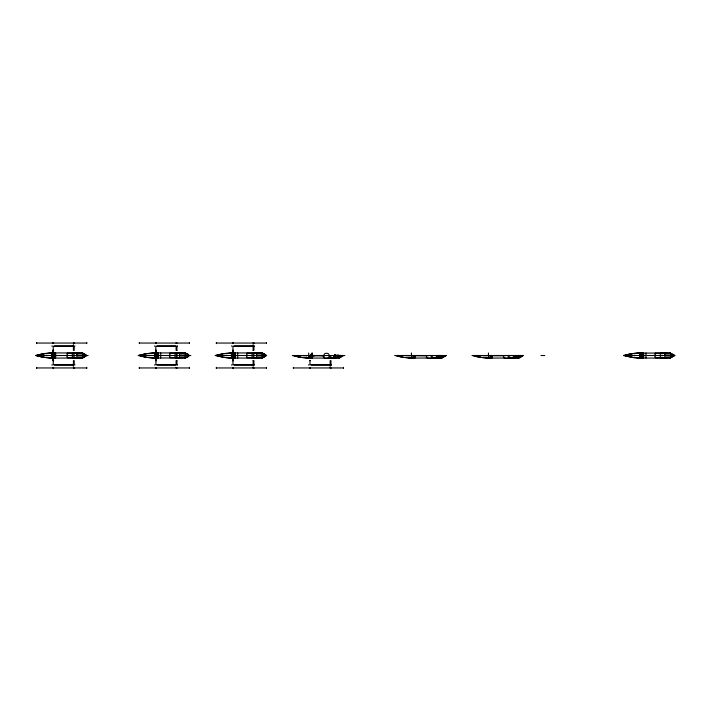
<?xml version="1.0" encoding="UTF-8"?>
<svg xmlns="http://www.w3.org/2000/svg" width="711" height="711" viewBox="0 0 711 711"><rect width="100%" height="100%" fill="white"/><g stroke="black" fill="none" stroke-linecap="round" stroke-linejoin="round"><path stroke-width="1.07" d="M52.596 353.571L52.596 352.949M53.121 353.225L52.827 353.091M52.961 353.545L53.005 352.94L53.352 353.269M53.112 360.637L53.129 350.363M53.272 360.637L53.245 357.429L53.245 358.06M53.343 350.363L53.343 360.637M53.458 352.94L53.449 353.571L53.512 352.94L81.854 352.958L86.911 355.5L82.432 357.953M53.654 353.571L53.529 352.94L53.449 353.571M155.291 353.571L155.291 352.949M155.54 352.949L155.638 353.571L155.522 353.091M155.656 357.455L155.7 358.06L155.807 356.042M155.825 350.363L155.825 360.637M155.967 360.637L155.94 357.429L155.522 357.909M156.029 355.5L155.967 350.363M156.58 357.429L156.58 358.068L156.047 357.429L156.038 360.637M156.038 356.975L156.038 355.5M156.038 350.363L155.931 364.93M156.349 352.932L156.153 353.571L156.224 352.94L183.989 352.932C188.735 353.376 191.908 356.531 185.127 357.953M232.319 353.571L232.319 352.949M233.066 353.269L223.983 353.563L215.291 355.491L226.382 357.713L233.599 358.068L233.599 357.429M232.844 353.571L232.844 352.94L232.666 353.571M232.826 356.042L232.844 357.775M232.853 350.363L232.853 360.637M232.986 360.637L232.968 357.429L232.959 358.06M232.986 350.363L233.057 356.975M232.844 357.429L233.066 360.637M233.057 350.363L232.959 364.93M233.172 353.571L233.172 352.94L233.172 353.571L233.252 352.94L261.577 352.958L266.625 355.5L261.577 358.042L233.252 358.068L233.252 357.429L233.599 358.068L231.928 358.042L231.928 357.429L233.981 357.429L233.981 358.068M233.368 353.571L233.368 352.932M261.47 353.731L261.568 353.065L262.501 353.749M262.137 353.331L261.568 353.065M329.042 356.015C332.019 358.326 321.639 360.166 323.967 355.5M333.823 355.98L333.823 355.5M412.718 358.06L412.682 357.429L412.682 358.06L412.771 357.429L413.313 358.068L413.313 357.429M426.724 356.015C423.694 358.371 434.101 360.193 431.799 355.5M431.737 356.015L431.479 355.5M489.746 358.06L489.71 357.429L489.701 358.06L489.915 357.429L490.341 358.068L490.341 357.429M503.752 356.015C500.713 358.371 511.12 360.193 508.818 355.5M508.756 356.015L508.498 355.5M518.31 357.749L517.759 357.962M640.558 353.571L640.558 352.949M640.922 353.571L640.851 352.976M640.789 357.909L640.922 357.455M640.993 352.949L640.922 353.545M641.242 358.06L641.304 357.429M641.224 353.571L641.313 353.269M641.304 353.136L669.815 352.958L674.872 355.5L669.815 358.042L641.491 358.068L641.846 357.429M51.983 358.042L51.983 352.958L43.078 353.731L35.568 355.491L43.078 357.269L51.974 358.042L51.974 352.958L53.876 352.932L53.876 353.571M52.961 357.455L52.845 358.051L53.352 357.731M53.352 357.429L53.343 357.864M53.352 352.94L53.281 353.571L53.343 353.136M53.449 357.429L53.876 358.068L53.876 357.429M53.529 357.429L53.529 358.06L81.294 358.068L82.778 357.251M154.678 358.042L154.678 352.958L145.782 353.731L138.272 355.491L145.782 357.269L154.669 358.042L154.669 352.958L156.571 352.932L156.58 353.571M155.54 358.051L155.522 357.429M155.825 358.06L155.816 357.775M156.224 353.571L156.038 353.136M156.153 357.429L156.153 358.06L185.127 357.846L178.194 358.068M223.467 357.269A62.168 62.168 0 0 0 230.177 357.971L231.697 358.042L231.706 355.5L231.697 352.958L230.177 353.02A62.168 62.168 0 0 0 223.467 353.731M232.541 357.429L232.541 357.909M233.057 357.429L233.235 358.06L233.172 357.429M233.066 353.571L233.057 353.136M344.871 355.527L292.292 355.5L299.82 357.269L308.716 358.042L308.716 352.958M309.587 357.429L309.569 357.909M395.005 355.509L402.515 357.269L411.411 358.042L411.411 352.958M412.264 357.909L412.398 357.455M412.789 358.06L412.789 357.731M489.915 357.429L489.986 358.06L518.319 358.042L523.367 355.5L472.006 355.5L479.543 357.269L488.439 358.042L488.439 352.958M476.486 356.522L476.983 356.646A55.565 55.565 0 0 0 480.209 357.269A62.168 62.168 0 0 0 486.919 357.971L489.212 358.06L489.292 357.429L489.301 358.051L490.332 358.068L488.67 358.042L488.67 357.429L490.723 357.429L490.723 358.068M489.817 358.06L489.808 357.731M627.991 356.522L628.48 356.646A55.565 55.565 0 0 0 631.715 357.269A62.168 62.168 0 0 0 638.425 357.971L639.936 358.042L639.936 352.958L631.039 353.731L623.529 355.491L633.421 357.58L641.837 358.068L641.411 357.429M640.807 358.051L640.789 357.429M641.091 358.06L641.082 357.775M641.313 352.94L641.491 353.571M156.047 353.269L156.047 353.571M52.836 357.429L53.005 358.06L52.961 357.429M155.709 357.429L155.647 358.051M232.737 357.429L232.728 358.06L232.675 357.455M412.442 358.06L412.558 357.775M489.346 358.024L489.586 357.775M640.993 358.051L640.975 357.429L640.851 358.024M155.825 352.94L155.816 353.225M232.844 353.225L232.826 354.958M641.073 353.571L641.082 353.225M155.656 353.545L155.931 346.07M334.783 355.776L334.908 355.153L334.917 355.811M338.774 355.758L338.774 355.5M441.478 355.5L440.447 355.5M518.497 355.5L517.466 355.5M185.118 353.331L184.549 353.065L185.473 353.749M156.251 358.06L156.296 357.429L156.349 357.909M310.618 357.429L310.298 358.06L310.334 357.429L311.009 357.429L311.009 358.068M394.987 355.5L446.348 355.5L441.291 358.042L412.967 358.068L412.887 357.429L413.091 357.909M641.562 357.429L641.615 357.909M232.675 353.545L232.728 352.94L232.737 353.571M312.333 355.758L322.936 355.856M51.983 353.927C55.369 351.51 55.174 359.544 51.992 357.109M54.427 354.54L55.085 354.54M55.085 355.5L54.383 355.5L55.529 355.562M55.067 356.54L54.445 356.54M55.085 357.1C53.734 358.655 53.787 352.327 55.085 353.9M154.678 353.927C158.064 351.518 157.886 359.517 154.687 357.109M157.122 354.54L157.78 354.54M157.771 355.58L157.14 355.42L158.224 355.562M157.78 357.1C156.518 358.691 156.456 352.309 157.78 353.9M157.771 356.54L157.14 356.54M231.706 353.927C235.092 351.518 234.897 359.508 231.706 357.109M234.15 354.54L234.799 354.54M234.799 356.46L234.159 356.54M234.799 357.1C233.466 358.646 233.501 352.327 234.799 353.9M311.169 354.54L311.827 354.54M311.862 355.598L311.169 355.5L312.271 355.562M311.827 357.1C308.254 359.028 314.458 346.07 311.685 357.989M311.809 356.54L311.178 356.54M324.287 355.989C322.216 352.336 330.864 352.336 328.784 355.989M334.374 355.438C337.147 355.162 332.393 355.429 336.027 355.722M338.427 355.562L337.592 355.429L338.427 355.438M342.498 356.033L342.435 355.349L342.373 356.033M414.477 358.068L414.522 355.5L413.98 355.873M442.215 356.949L436.358 357.038L436.261 355.5M519.234 356.949L513.378 357.038L513.28 355.5M639.944 353.927C643.331 351.518 643.144 359.517 639.953 357.109M642.389 354.54L643.046 354.54M642.433 355.66L643.046 355.5L642.433 355.34M643.046 357.1C641.784 358.691 641.722 352.309 643.046 353.9M643.037 356.54L642.389 356.46M490.928 355.651L491.541 355.5L490.981 355.731M335.388 355.829L334.739 354.896L334.419 355.918M334.454 355.349L334.526 355.784L334.517 355.189M234.15 355.5C234.977 354.522 234.354 356.682 234.283 355.171M337.947 355.927L337.885 355.536M335.343 355.891L334.819 354.887L334.374 355.847M83.125 353.243L82.378 353.305M262.848 353.243L262.101 353.305M643.002 355.66L643.491 355.562M83.694 353.456L82.929 353.438M263.408 353.456L262.652 353.438M84.254 353.723L83.48 353.634M263.977 353.723L263.194 353.634M84.022 353.891L84.813 354.051M263.745 353.891L264.536 354.051M343.049 355.527L340.222 357.366M445.708 355.5L442.917 357.366M522.727 355.5L520.488 357.109M85.747 355.962L84.022 357.109M188.442 355.962L186.175 357.366M413.864 355.687L414.46 355.767M84.573 356.798L86.458 355.5L84.573 354.202M187.269 356.798L189.153 355.5L187.269 354.202M264.288 356.798L266.172 355.5L264.288 354.202M341.316 356.798L343.2 355.5M343.653 355.5L338.596 358.042L310.272 358.068M444.011 356.798L445.895 355.5M521.03 356.798L522.914 355.5M672.535 356.798L674.419 355.5L672.535 354.202M263.745 357.109L265.985 355.5L264.368 354.247M83.48 357.366L84.254 357.278M263.194 357.366L263.977 357.278M340.249 355.5L339.023 355.909M442.944 355.5L441.718 355.909M519.732 355.607L518.737 355.909M519.937 357.366L520.719 357.278M671.442 357.366L674.232 355.5L670.891 353.438M141.836 355.171L142.618 354.86M157.291 355.216L157.451 352.932M82.929 357.562L83.694 357.544M185.624 357.562L186.229 357.322M262.652 357.562L263.408 357.544M339.671 357.562L340.436 357.544M442.366 357.562L442.971 357.322M519.385 357.562L520.15 357.544M670.891 357.562L671.495 357.322M37.301 355.34L36.794 355.5L37.301 355.66M37.816 355.171L39.558 354.629M140.511 355.171L143.213 354.354A55.565 55.565 0 0 1 146.448 353.731A62.168 62.168 0 0 1 153.158 353.029L154.18 352.976M217.539 355.171L219.272 354.629M625.262 355.34L624.756 355.5L625.262 355.66M625.778 355.171L627.52 354.629M40.029 354.478L40.518 354.354A55.565 55.565 0 0 1 43.753 353.731A62.168 62.168 0 0 1 50.463 353.029L51.485 352.976M82.378 357.695L83.125 357.757M185.073 357.695L185.669 357.526M219.752 354.478L220.241 354.354A55.565 55.565 0 0 1 222.392 353.918M262.101 357.695L262.848 357.757M262.501 357.251L261.577 357.935M339.12 357.695L339.867 357.757M339.52 357.757L338.605 357.935L339.52 357.251M441.815 357.695L442.411 357.526M442.215 355.5L442.215 357.757C439.842 358.948 442.029 353.376 441.451 357.873M518.843 357.695L519.581 357.757M627.991 354.478L628.48 354.354A55.565 55.565 0 0 1 631.715 353.731A62.168 62.168 0 0 1 638.425 353.029L639.447 352.976M670.34 357.695L670.935 357.526M81.827 357.935L82.778 357.757M262.501 357.757L261.55 357.935L261.47 357.269M442.215 357.757L441.264 357.935L441.851 357.669M669.789 357.935L670.74 357.251M82.067 357.722L82.52 357.642M184.709 357.731L185.224 357.642M261.728 357.731L262.243 357.642M338.809 357.722L339.263 357.642M441.451 357.731L441.958 357.642M518.47 357.731L518.986 357.642M670.029 357.722L670.482 357.642M82.432 357.811L75.499 358.068M184.54 357.749L185.118 357.669M262.137 357.669L255.213 358.068M339.156 357.669L332.241 358.068M518.879 357.669L511.956 358.068M518.319 357.935L518.986 357.784L519.243 356.015M670.384 357.669L663.461 358.068M642.557 355.784L642.717 358.068M441.193 357.873L434.936 358.068M230.177 353.02L231.199 352.976M313.533 355.802L313.053 355.82M50.463 353.02L51.974 352.958M153.158 353.02L154.669 352.958M638.425 353.02L641.837 352.932L641.846 353.571M139.774 355.216L139.845 355.784L139.845 355.216M216.793 355.216L216.873 355.784L216.873 355.216M625.111 355.216L625.111 355.784M53.876 352.932L52.214 352.958L52.214 353.571L54.267 353.571L54.267 352.932M156.58 352.932L154.909 352.958L154.909 353.571L156.962 353.571L156.962 352.932M233.599 353.571L233.599 352.932L231.928 352.958L231.928 353.571L233.981 353.571L233.981 352.932M641.846 352.932L640.176 352.958L640.176 353.571L642.229 353.571L642.229 352.932M232.559 352.949L232.559 353.571L232.541 352.949L233.599 352.932M510.551 357.429L510.685 358.068L510.916 357.429M36.625 343.049L86.742 343.049M139.32 343.049L189.446 343.049M216.34 343.049L266.465 343.049M54.507 345.795L73.402 345.795M157.211 345.795L176.097 345.795M234.23 345.795L253.116 345.795M53.654 346.373L73.402 346.373M156.349 346.373L176.097 346.373L176.097 350.363L176.897 350.363M233.368 346.373L253.116 346.373M53.636 350.363L52.836 350.363L53.583 350.363M233.359 350.363L232.684 350.363M253.143 350.363L253.925 350.363L253.943 346.373M73.606 354.22L74.202 354.22L74.228 352.932M176.301 354.22L176.906 354.22M253.32 354.22L253.925 354.22L253.943 352.932M55.529 354.727L53.983 354.727L53.983 356.273L55.529 356.273M156.678 354.727L158.224 354.727M233.706 354.727L235.243 354.727M641.944 354.727L643.491 354.727L643.491 356.273L641.944 356.273M85.587 355.216L85.587 355.784M188.282 355.216L188.362 355.784M234.434 355.171L234.479 352.932M265.301 355.216L265.381 355.784M334.383 355.136L336.161 355.136L336.214 355.811M338.774 355.349L338.267 355.758M35.55 355.5L88.128 355.527M138.245 355.5L190.824 355.527M215.264 355.5L266.625 355.5M540.938 355.527L544.768 355.527M623.511 355.5L674.872 355.5M234.434 355.829L234.479 358.068M311.462 355.829L311.498 358.068M415.028 355.758L425.302 355.882M492.056 355.758L502.322 355.758M439.416 356.015L436.518 356.015L436.518 355.5L436.518 357.144M442.215 356.015L441.958 357.784M516.444 356.015L513.538 356.015L513.76 355.598M156.678 356.273L158.224 356.273M233.706 356.273L235.243 356.273M310.725 356.273L312.271 356.273M73.606 356.78L74.202 356.78L74.228 358.068M176.301 356.78L176.906 356.78M253.32 356.78L253.925 356.78L253.943 358.068M330.348 356.78L330.944 356.78L330.962 358.068M309.525 357.206L308.725 357.109M310.049 357.206L310.805 357.109L310.725 354.727L312.271 354.727L312.333 358.068M309.907 357.429L308.956 357.429L309.561 358.051L307.196 357.98A62.168 62.168 0 0 1 300.486 357.269A55.565 55.565 0 0 1 297.26 356.646L296.771 356.522M73.58 357.429L73.402 358.068M661.532 358.068L661.363 357.429M52.845 360.637L53.636 360.637M155.549 360.637L156.331 360.637M176.897 360.637L176.115 360.637L176.097 364.627L156.349 364.627M232.568 360.637L233.359 360.637M253.143 360.637L253.925 360.637L253.943 364.627M309.587 360.637L310.378 360.637M53.654 364.627L73.402 364.627M233.368 364.627L253.116 364.627M310.396 364.627L330.962 364.627L330.962 360.637L330.162 360.637L330.135 366.325M54.507 365.205L73.402 365.205M157.211 365.205L176.097 365.205M234.23 365.205L253.116 365.205M311.249 365.205L330.962 365.205M36.625 367.951L86.742 367.951M139.32 367.951L189.446 367.951M216.34 367.951L266.465 367.951M293.367 367.951L343.484 367.951M641.837 358.068L640.176 358.042L640.176 357.429L642.229 357.429L642.229 358.068M314.191 355.74L314.804 355.758M312.991 355.731L313.631 355.74M399.466 356.522L399.955 356.646A55.565 55.565 0 0 0 403.19 357.269A62.168 62.168 0 0 0 409.9 357.971L413.313 358.068L411.651 358.042L411.651 357.429L413.704 357.429L413.704 358.068M140.511 355.829L143.213 356.646A55.565 55.565 0 0 0 146.448 357.269A62.168 62.168 0 0 0 153.158 357.971L156.571 358.068L154.909 358.042L154.909 357.429L156.962 357.429L156.962 358.068M40.029 356.522L40.518 356.646A55.565 55.565 0 0 0 43.753 357.269A62.168 62.168 0 0 0 50.463 357.971L53.876 358.068L52.214 358.042L52.214 357.429L54.267 357.429L54.267 358.068M638.425 357.98L639.447 358.024M486.919 357.98L487.942 358.024M409.9 357.98L410.922 358.024M307.196 357.98L308.227 358.024M230.177 357.98L231.199 358.024M153.158 357.98L154.18 358.024M50.463 357.98L51.485 358.024M261.186 353.083L262.501 353.243M261.568 353.127L255.213 352.932M184.531 353.216L178.194 352.932M322.643 355.829L321.887 355.5M311.658 355.216L311.498 353.9M482.84 355.5L483.569 355.598A55.236 55.236 0 0 0 486.448 355.873M405.821 355.5L406.541 355.598A55.236 55.236 0 0 0 409.429 355.873M303.117 355.5L303.846 355.598A55.236 55.236 0 0 0 306.734 355.873M669.975 353.127L670.74 353.749M670.384 353.331L663.461 352.932M184.558 353.065L185.473 353.243M82.414 353.331L75.499 352.932M670.029 353.278L670.482 353.358M261.728 353.269L262.243 353.358M184.709 353.269L185.224 353.358M82.067 353.278L82.52 353.358M669.789 353.065L670.74 353.243M82.778 353.243L81.827 353.065L82.778 353.749M670.34 353.305L671.495 353.678M185.073 353.305L185.669 353.474M219.752 356.522L220.241 356.646A55.565 55.565 0 0 0 222.392 357.082M625.778 355.829L627.52 356.371M473.25 355.5L476.015 356.371M396.231 355.5L398.987 356.371M293.536 355.5L296.291 356.371M217.539 355.829L219.272 356.371M37.816 355.829L39.558 356.371M185.624 353.438L186.229 353.678M399.36 356.14L397.982 355.5M142.618 356.14L141.836 355.829M157.291 355.784L157.451 358.068M475.97 355.989L475.01 355.5M296.256 355.989L295.287 355.5M186.175 353.634L188.442 355.038M513.733 355.624L513.538 357.144M84.645 354.247L85.747 355.038M488.448 357.109L490.492 357.171L490.528 355.5M411.429 357.109L413.464 357.171L413.5 355.5M52.845 352.949L52.943 353.571L53.005 352.94M489.417 357.455L489.47 358.06L489.47 357.429M53.556 352.94L53.592 353.571M184.549 357.873L185.473 357.251M490.11 357.909L490.101 357.429L490.11 358.068M310.396 357.909L310.387 357.429L310.396 358.068M233.368 357.909L233.368 357.429L233.368 358.068M232.959 352.94L232.968 353.571L232.959 346.07M53.654 357.909L53.645 357.429L53.654 358.068M53.245 352.94L53.245 353.571M156.047 357.731L156.038 357.429M491.541 355.687L491.505 358.068M640.558 357.429L640.558 358.051M489.284 357.909L489.284 357.429M489.052 357.429L489.052 358.051M412.033 357.429L412.033 358.051M309.338 357.429L309.338 358.051M233.252 357.429L233.252 358.06M232.319 357.429L232.319 358.051M155.291 357.429L155.291 358.051M52.596 357.429L52.596 358.051M671.388 355.189L671.388 355.811M670.482 353.216L670.482 353.687M670.482 357.313L670.482 357.784M662.803 352.932L662.803 353.571L660.75 353.571L660.75 352.932M662.803 358.068L662.803 357.429L660.75 357.429L660.75 358.068M662.412 352.932L662.412 353.571M662.412 357.429L662.19 358.068L662.19 357.429M662.19 352.932L662.19 353.571M661.363 352.932L661.363 353.571M661.132 352.932L661.132 353.571M661.132 357.429L661.132 358.068M645.979 352.932L645.979 358.068M643.997 355.136L643.997 355.864M643.562 352.932L643.562 358.068M643.171 355.136L643.171 355.864M643.046 352.932L643.002 358.068M642.717 352.932L642.682 355.171M639.944 352.958L639.944 358.042M519.243 355.5L519.243 357.757L518.292 357.935L518.212 356.015L518.47 357.873M515.751 355.5L514.231 355.5M513.795 356.015L513.795 356.558M511.298 358.068L511.298 357.429L509.245 357.429L509.245 358.068M509.858 357.429L509.858 358.068M509.627 357.429L509.627 358.068M507.601 355.5L507.601 356.015M504.908 355.5L504.908 356.015M492.056 355.5L492.056 358.068M488.439 355.5L488.439 358.042M438.723 355.5L437.212 355.5M434.279 358.068L434.279 357.429L432.217 357.429L432.217 358.068M433.888 357.429L433.888 358.068M433.657 357.429L433.657 358.068M432.839 357.429L432.839 358.068M432.608 357.429L432.608 358.068M430.582 355.5L430.582 356.015M427.88 355.5L427.88 356.015M415.028 355.5L415.028 358.068M413.091 357.429L413.091 358.068M412.264 357.429L412.273 358.051M411.42 355.5L411.42 358.042M343.484 367.365L343.484 368.529M340.169 355.189L340.169 355.811M339.547 355.464L339.423 357.038L333.663 357.038L333.566 355.5M339.263 357.313L339.263 357.784M336.027 355.189L336.027 355.864M335.743 355.216L335.743 355.793M335.281 355.216L335.281 355.793M334.339 355.189L334.339 355.811M331.575 358.068L331.575 357.429L329.522 357.429L329.522 358.068M331.548 364.636L331.548 365.196M331.193 357.429L331.193 358.068M330.135 357.429L330.135 358.068M329.913 357.429L329.913 358.068M312.769 355.136L312.769 355.864M311.951 355.136L311.951 355.864M309.978 360.637L309.978 364.93M309.854 355.5L309.854 356.042M308.725 355.5L308.725 358.042M308.761 364.636L308.761 365.196M293.367 367.365L293.367 368.529M266.465 342.471L266.465 343.635M266.465 367.365L266.465 368.529M263.141 355.189L263.141 355.811M262.243 353.216L262.243 353.687M262.243 357.313L262.243 357.784M261.728 353.127L261.728 353.785M261.728 357.215L261.728 357.873M254.529 345.804L254.529 346.364M254.556 352.932L254.556 353.571L252.503 353.571L252.503 352.932M254.529 364.636L254.529 365.196M254.174 352.932L254.174 353.571M254.174 357.429L254.174 358.068M253.116 344.675L253.116 350.363M253.116 352.932L253.116 353.571M253.116 357.429L253.116 358.068M253.116 360.637L253.116 366.325M252.885 352.932L252.885 353.571M252.885 357.429L252.885 358.068M237.732 352.932L237.732 358.068M235.75 355.136L235.75 355.864M235.314 352.932L235.314 358.068M234.763 352.932L234.763 358.068M232.541 353.091L232.541 353.571M231.742 345.804L231.742 346.364M231.706 352.958L231.706 358.042M231.742 364.636L231.742 365.196M216.34 342.471L216.34 343.635M216.34 367.365L216.34 368.529M189.446 342.471L189.446 343.635M189.446 367.365L189.446 368.529M186.122 355.189L186.122 355.811M185.224 353.216L185.224 353.687M185.224 357.313L185.224 357.784M184.709 353.127L184.709 353.785M184.709 357.215L184.709 357.873M177.501 345.804L177.501 346.364M177.537 352.932L177.537 353.571L175.484 353.571L175.484 352.932M177.501 364.636L177.501 365.196M177.146 352.932L177.146 353.571M177.146 357.429L177.146 358.068M176.923 346.373L176.923 350.363M176.923 352.932L176.923 354.22M176.923 356.78L176.923 358.068M176.923 360.637L176.923 364.627M176.097 352.932L176.097 353.571M176.097 357.429L176.097 358.068M175.866 352.932L175.866 353.571M175.866 357.429L175.866 358.068M160.713 352.932L160.713 358.068M158.731 355.136L158.731 355.864M158.295 352.932L158.295 358.068M157.735 352.932L157.735 358.068M156.349 357.429L156.349 358.068M155.807 352.932L155.807 354.958M154.722 345.804L154.722 346.364M154.722 364.636L154.722 365.196M139.32 342.471L139.32 343.635M139.32 367.365L139.32 368.529M86.742 342.471L86.742 343.635M86.742 367.365L86.742 368.529M83.427 355.189L83.427 355.811M82.52 353.216L82.52 353.687M82.52 357.313L82.52 357.784M74.806 345.804L74.806 346.364M74.842 352.932L74.842 353.571L72.78 353.571L72.78 352.932M74.806 364.636L74.806 365.196M74.451 352.932L74.451 353.571M74.451 357.429L74.451 358.068M74.228 346.373L74.228 350.363L73.42 350.363L73.402 344.675M74.228 364.627L74.228 360.637L73.42 360.637L73.402 366.325M73.402 352.932L73.402 353.571M73.171 352.932L73.171 353.571M73.171 357.429L73.171 358.068M56.036 355.136L56.036 355.864M55.591 352.932L55.591 358.068M55.209 355.136L55.209 355.864M55.085 352.932L55.085 358.068M54.756 352.932L54.791 355.171L54.72 354.727M54.756 358.068L54.791 355.829L54.72 356.273M53.343 354.025L53.236 364.93M53.236 346.07L53.129 353.571M53.112 352.932L53.112 354.958M52.027 345.804L52.027 346.364M52.027 364.636L52.027 365.196M36.625 342.471L36.625 343.635M36.625 367.365L36.625 368.529M634.07 353.696A62.141 62.141 0 0 1 638.496 353.305M629.822 354.389A54.312 54.312 0 0 1 631.919 354.007M638.496 357.695A62.141 62.141 0 0 1 634.07 357.304M631.919 356.993A54.312 54.312 0 0 1 629.822 356.611M486.991 357.695A62.141 62.141 0 0 1 482.565 357.304M480.414 356.993A54.312 54.312 0 0 1 478.325 356.611M409.971 357.695A62.141 62.141 0 0 1 405.546 357.304M402.337 356.815A54.312 54.312 0 0 1 401.297 356.611M307.268 357.695A62.141 62.141 0 0 1 302.85 357.304M300.7 356.993A54.312 54.312 0 0 1 298.602 356.611M225.822 353.696A62.141 62.141 0 0 1 230.248 353.305M221.583 354.389A54.312 54.312 0 0 1 222.623 354.185M230.248 357.695A62.141 62.141 0 0 1 225.822 357.304M222.623 356.815A54.312 54.312 0 0 1 221.583 356.611M148.803 353.696A62.141 62.141 0 0 1 153.229 353.305M144.555 354.389A54.312 54.312 0 0 1 145.595 354.185M153.229 357.695A62.141 62.141 0 0 1 148.803 357.304M145.595 356.815A54.312 54.312 0 0 1 144.555 356.611M46.108 353.696A62.141 62.141 0 0 1 50.534 353.305M41.86 354.389A54.312 54.312 0 0 1 43.958 354.007M50.534 357.695A62.141 62.141 0 0 1 46.108 357.304M43.958 356.993A54.312 54.312 0 0 1 41.86 356.611M640.798 352.949L640.807 353.571L640.789 352.949M641.615 352.932L641.606 353.571L641.518 352.94M338.96 355.402L337.565 355.758L337.565 355.242L338.96 355.34M412.567 357.429L412.567 358.06L412.549 357.429M412.887 357.429L412.967 358.06L412.967 357.429M337.752 355.242L337.752 355.758L337.778 355.242M641.615 353.091L641.606 353.571L641.615 353.091M490.057 357.429L490.012 358.06L489.995 357.429M232.666 357.429L232.604 358.024L232.666 357.437M412.38 357.429L412.327 358.024L412.38 357.437M52.836 342.942L53.636 343.155L52.836 342.942M52.836 367.845L53.636 368.058L52.836 367.845M67.234 353.287L67.269 357.775L72.326 357.775L72.3 353.207L67.269 353.225M73.411 342.942L74.211 343.155L73.411 342.942M73.411 367.845L74.211 368.058L73.411 367.845M76.832 354.051L76.886 357.02L82.76 356.975L82.689 353.962L76.841 354.025M155.531 342.942L156.331 343.155L155.531 342.942M155.531 367.845L156.331 368.058L155.531 367.845M169.929 353.287L169.965 357.775L175.022 357.775L175.022 353.225L169.965 353.225M176.106 342.942L176.906 343.155L176.106 342.942M176.106 367.845L176.906 368.058L176.106 367.845M179.528 354.051L179.581 357.02L185.464 356.975L185.411 353.98L179.536 354.025M232.559 342.942L233.359 343.155L232.559 342.942M232.559 367.845L233.359 368.058L232.559 367.845M246.948 353.287L246.984 357.775L252.041 357.775L252.014 353.207L246.984 353.225M253.134 342.942L253.925 343.155L253.134 342.942M253.134 367.845L253.925 368.058L253.134 367.845M256.547 354.051L256.609 357.02L262.483 356.975L262.439 353.98L256.564 354.025M309.578 367.845L310.378 368.058L309.578 367.845M330.153 367.845L330.953 368.058L330.153 367.845M655.195 353.287L655.231 357.775L660.288 357.775L660.261 353.207L655.231 353.225M664.794 354.051L664.847 357.02L670.722 356.975L670.677 353.98L664.803 354.025M39.141 354.816L38.332 355.091L39.141 354.816M141.836 354.816L141.027 355.091L141.836 354.816M218.864 354.816L218.046 355.091L218.864 354.816M627.102 354.816L626.293 355.091L627.102 354.816M37.15 355.216L37.079 355.784L37.15 355.216M156.331 350.363L155.531 350.363L156.278 350.363M66.967 355.242L66.718 355.758L66.967 355.242M169.671 355.242L169.414 355.758L169.671 355.242M246.69 355.242L246.433 355.758L246.69 355.242M654.929 355.242L654.68 355.758L654.929 355.242M673.628 355.216L673.548 355.784L673.628 355.216M74.842 357.429L72.78 357.429L72.78 358.068L74.842 358.068L74.842 357.429M177.537 357.429L175.484 357.429L175.484 358.068L177.537 358.068L177.537 357.429M254.556 357.429L252.503 357.429L252.503 358.068L254.556 358.068L254.556 357.429M626.782 355.971L626.293 355.909L626.782 355.971M475.277 355.971L474.788 355.909L475.277 355.971M398.258 355.971L397.769 355.909L398.258 355.971M295.554 355.971L295.074 355.909L295.554 355.971M218.535 355.971L218.046 355.909L218.535 355.971M141.516 355.971L141.027 355.909L141.516 355.971M38.821 355.971L38.332 355.909L38.821 355.971M233.315 353.571L233.279 352.94L233.252 353.571"/></g></svg>
